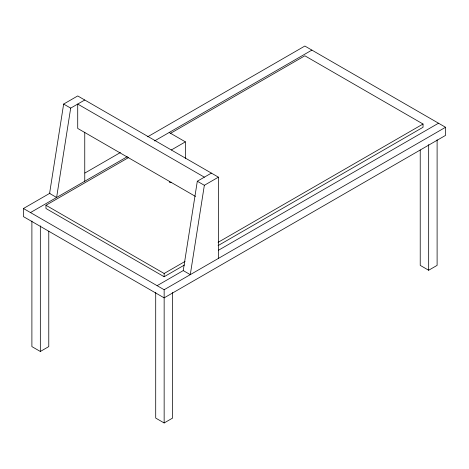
<?xml version="1.0" encoding="UTF-8"?>
<svg xmlns="http://www.w3.org/2000/svg" width="469" height="469" viewBox="0 0 469 469"><rect width="100%" height="100%" fill="white"/><g stroke="black" fill="none" stroke-linecap="round" stroke-linejoin="round"><path stroke-width="0.7" d="M218.419 258.407L218.419 177.171L77.719 95.94L63.649 104.065L49.579 193.421L56.614 197.484L70.684 108.122L84.754 100.003M157.115 285.674L183.244 270.59L197.314 181.233L211.384 173.108M218.419 177.171L204.349 185.296L190.279 274.652L183.244 270.59M147.671 136.784L304.85 46.038L445.55 127.275L445.55 135.394L164.15 297.862L23.45 216.625L23.45 208.506L50.072 193.134M84.924 173.014L120.422 152.519M30.485 212.568L127.263 156.693M154.541 140.94L311.885 50.101M184.458 265.014L164.15 276.739L45.962 208.506L45.962 205.258L128.453 157.631M170.329 133.454L304.85 55.788L423.038 124.021L423.038 127.275L218.085 245.604M171.32 149.98L185.39 141.861L185.39 158.346M45.962 205.258L164.15 273.491L185.091 261.403M218.085 242.35L423.038 124.021M31.892 221.01L31.892 346.603L40.334 351.474L48.776 346.603L48.776 231.235M218.361 250.317L438.515 123.212M23.45 208.506L164.15 289.736L445.55 127.275M155.708 292.492L155.708 418.084L164.15 422.962L172.592 418.084L172.592 292.492M420.224 149.998L420.224 265.372L428.666 270.244L437.108 265.372L437.108 139.78M169.209 132.516L185.39 141.861M204.349 177.171L77.719 104.065L77.719 128.436L195.485 196.423M63.649 104.065L70.684 108.122M197.314 181.233L204.349 185.296M428.666 144.651L428.666 270.244M164.15 273.491L164.15 276.739M164.15 289.736L164.15 422.962M84.754 132.199L84.754 181.233M40.334 225.882L40.334 351.474M171.126 182.154A0.997 0.575 0 0 1 169.661 182.324A0.997 0.575 0 0 1 169.561 181.462"/></g></svg>
